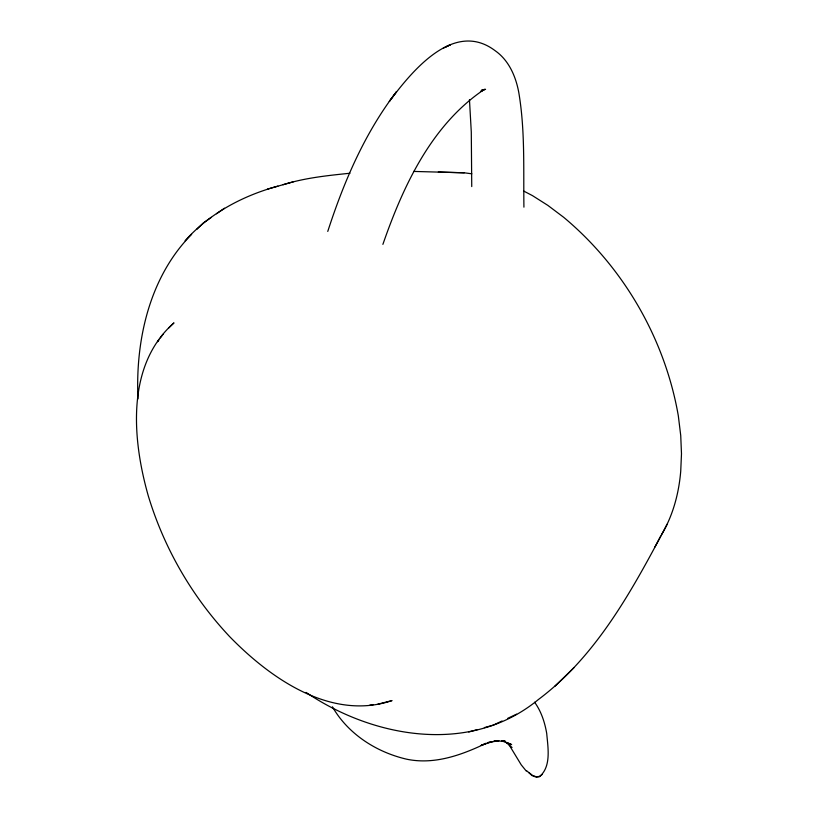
<?xml version="1.0" encoding="UTF-8"?>
<svg xmlns="http://www.w3.org/2000/svg" width="818" height="818" viewBox="0 0 818 818"><rect width="100%" height="100%" fill="white"/><g stroke="black" fill="none" stroke-linecap="round" stroke-linejoin="round"><path stroke-width="1.23" d="M327.762 231.422C343.795 181.944 364.644 133.16 396.526 91.677L389.296 101.473C411.73 71.524 453.745 19.366 495.156 50.716C508.929 60.338 515.882 76.595 518.806 92.638C525.197 130.44 523.377 168.989 523.919 207.158M382.885 244.377C402.926 186.606 431.014 125.88 483.009 90.287L480.473 91.524L485.186 89.377L481.669 89.919M661.476 534.798C672.969 515.555 678.889 493.387 680.729 471.168L681.486 453.786L680.729 435.534L678.337 415.922C665.044 339.071 623.551 267.2 563.643 217.271L547.855 205.39L532.426 195.604L523.612 191.013M654.85 547.058L660.729 536.097M667.161 524.205C633.173 588.234 597.58 655.198 538.336 699.574C470.677 755.311 373.754 738.204 306.126 692.427M158.631 340.176L157.506 341.73L158.897 339.869M191.627 234.357C149.357 277.159 135.328 340.38 137.976 398.908M160.287 337.998L163.068 334.265M196.719 229.408L203.334 222.925L211.3 217.383M185.103 240.748C209.449 213.426 242.885 195.666 277.905 186.146M168.682 328.028L173.968 322.875C125.563 365.493 132.363 439.951 148.344 496.086L148.641 497.027C164.346 548.428 191.893 596.148 228.559 635.443L229.224 636.179C269.848 678.081 330.922 721.19 392.037 700.586L377.875 704.186M554.624 686.496L573.909 667.723M542.222 774.441L539.553 776.405L536.332 776.803M216.494 213.774L224.49 208.212M443.233 48.221L450.432 44.724L445.759 46.984M502.058 720.995L493.285 725.126L484.358 727.611M507.784 718.306L516.608 714.155M283.069 184.725C304.746 177.895 327.456 175.563 349.961 173.242M267.466 189.111L293.365 181.8M468.734 732.008L477.528 729.554M498.878 740.668L487.385 742.724L492.313 741.619L481.148 745.392L486.178 743.296C461.546 755.096 434.286 764.983 406.607 759.186C376.392 752.171 348.069 734.063 332.435 706.803M482.64 89.775L485.565 89.356M369.787 705.136L373.253 704.727M497.671 740.699L494.052 740.781L505.493 741.394L501.904 740.699M413.581 171.422L464.276 172.802L471.843 173.805M464.276 172.802L438.325 172.036M533.51 775.771L535.391 776.466M501.802 740.883L511.649 744.605L506.751 742.447M528.765 772.437L532.569 775.433M503.806 740.556L512.068 747.488M526.271 771.057L521.23 764.84L508.254 743.45M526.761 770.812L532.119 775.648L536.046 777.1L539.41 776.732C551.557 766.609 547.917 747.509 546.721 733.511C544.829 722.437 541.26 711.404 534.604 702.222M469.46 99.581L471.291 132.087L471.741 186.576"/></g></svg>
